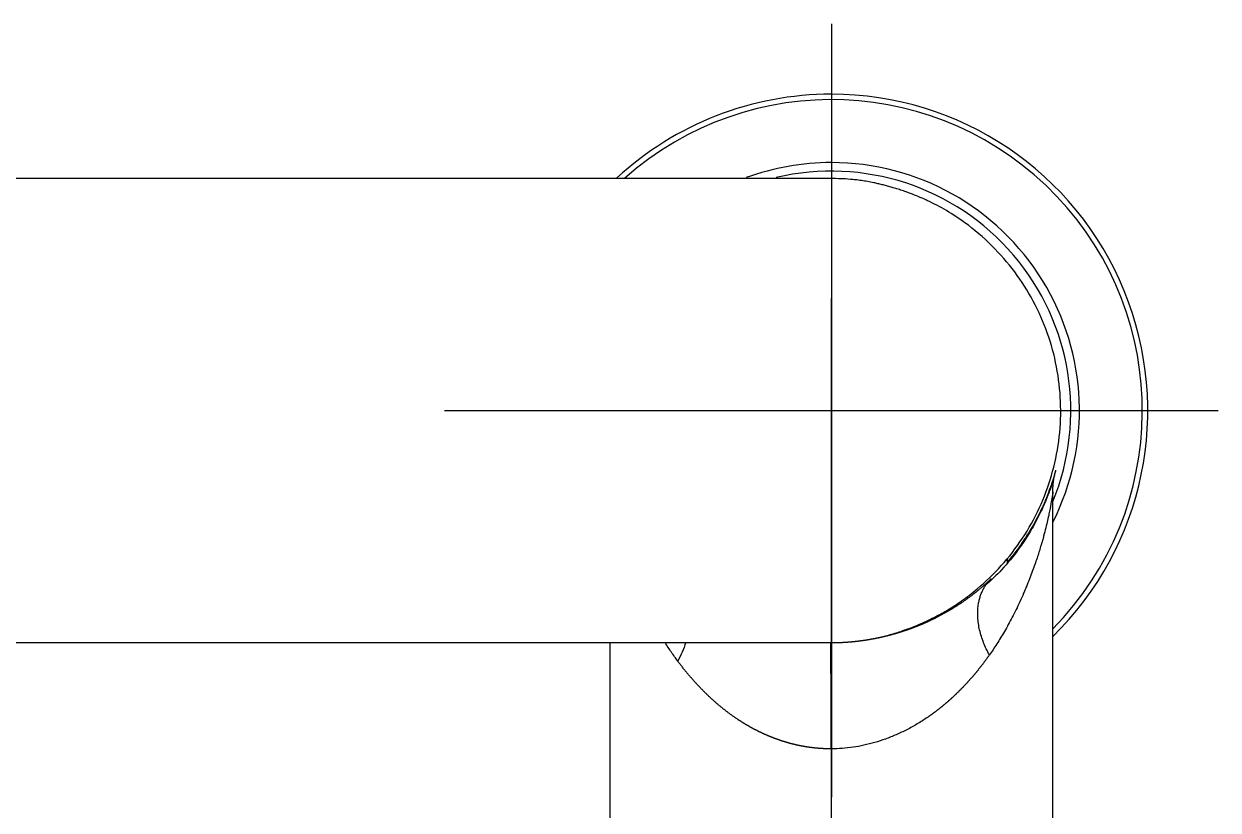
# Model space of a CAD drawing. Header units: millimetres. Extents: x -33000 to 294000, y 0 to 42408.
# Drawn here: x 57198.8 to 57283.7, y 19441.2 to 19497.1 of the extents above; entities that cross this region are included whole.
import ezdxf

# ---------------------------------------------------------------- set-up
doc = ezdxf.new("R2010")
doc.units = ezdxf.units.MM
doc.header["$LTSCALE"] = 50
doc.linetypes.add('DASHDOT', pattern=[22, 20, -1, 0, -1])
doc.layers.add('arch', color=8, linetype='Continuous')

msp = doc.modelspace()

# ---------------------------------------------------------------- linework, layer by layer
at = {"layer": 'arch', "linetype": 'DASHDOT'}
for p, q in [((57256.206, 19497.105), (57256.206, 19442.105)), ((57256.206, 19406.159), (57256.206, 19477.577)), ((57228.706, 19469.605), (57283.706, 19469.605))]:
    msp.add_line(p, q, dxfattribs=at)
at = {"layer": 'arch', "linetype": 'Continuous'}
for p, q in [((57271.956, 19424.205), (57271.956, 19463.826)), ((57268.706, 19459.123), (57268.706, 19458.763)), ((57240.456, 19453.104), (57240.456, 19424.205))]:
    msp.add_line(p, q, dxfattribs=at)
for radius, start, end in [(22.5, 90, 132.65438), (22.112, 315.42187, 131.68688), (22.5, 314.42625, 90), (17.639, 90, 110.0475), (17.639, 333.23625, 90), (17.028, 337.66312, 103.31438)]:
    msp.add_arc((57256.206, 19469.605), radius, start, end, dxfattribs=at)
for points, knots in [([(57256.206, 19486.105, 0), (57256.206, 19486.105, 0), (57253.121, 19486.105, 0), (57243.193, 19486.105, 0), (57232.594, 19486.105, 0), (57223.563, 19486.105, 0), (57213.695, 19486.105, 0), (57203.239, 19486.105, 0), (57192.439, 19486.105, 0), (57177.911, 19486.105, 0), (57160.125, 19486.105, 0), (57141.352, 19486.105, 0), (57131.865, 19486.105, 0), (57128.206, 19486.105, 0)], [0, 0, 0, 0, 0.125, 0.25, 0.3125, 0.375, 0.4375, 0.5, 0.5625, 0.625, 0.75, 0.875, 1, 1, 1, 1]), ([(57259.207, 19453.39, 0), (57259.23, 19453.394, 0), (57259.418, 19453.429, 0), (57259.876, 19453.534, 0), (57260.604, 19453.729, 0), (57261.394, 19453.987, 0), (57262.074, 19454.247, 0), (57262.749, 19454.529, 0), (57263.592, 19454.928, 0), (57264.549, 19455.463, 0), (57265.536, 19456.104, 0), (57266.846, 19457.11, 0), (57268.345, 19458.56, 0), (57269.844, 19460.492, 0), (57271.048, 19462.65, 0), (57271.919, 19464.98, 0), (57272.434, 19467.429, 0), (57272.574, 19469.932, 0), (57272.333, 19472.425, 0), (57271.724, 19474.849, 0), (57270.762, 19477.141, 0), (57269.469, 19479.254, 0), (57267.869, 19481.161, 0), (57266.198, 19482.645, 0), (57264.605, 19483.728, 0), (57263.312, 19484.428, 0), (57262.289, 19484.876, 0), (57261.599, 19485.135, 0), (57261.143, 19485.289, 0), (57260.753, 19485.412, 0), (57260.416, 19485.512, 0), (57260.097, 19485.6, 0), (57259.791, 19485.679, 0), (57259.495, 19485.749, 0), (57259.135, 19485.828, 0), (57258.737, 19485.903, 0), (57258.31, 19485.97, 0), (57257.916, 19486.018, 0), (57257.671, 19486.041, 0), (57257.56, 19486.049, 0)], [0, 0, 0, 0, 0.004471, 0.03634, 0.068701, 0.093909, 0.1045, 0.114255, 0.133714, 0.149784, 0.169173, 0.192251, 0.232066, 0.272767, 0.313705, 0.354748, 0.396285, 0.437907, 0.479214, 0.52064, 0.561971, 0.602621, 0.643652, 0.68561, 0.713526, 0.739477, 0.758777, 0.76912, 0.77626, 0.782624, 0.790091, 0.799318, 0.810673, 0.824362, 0.840522, 0.871746, 0.909864, 0.955174, 1, 1, 1, 1]), ([(57272.15, 19465.356, 0), (57272.144, 19465.33, 0), (57272.117, 19465.231, 0), (57272.005, 19464.81, 0), (57271.862, 19464.328, 0), (57271.742, 19463.931, 0)], [0, 0, 0, 0, 0.23154, 0.493858, 1, 1, 1, 1]), ([(57272.151, 19465.361, 0), (57272.151, 19465.359, 0), (57272.144, 19465.334, 0), (57272.12, 19465.243, 0), (57272.095, 19465.154, 0), (57272.084, 19465.115, 0)], [0, 0, 0, 0, 0.359717, 0.751567, 1, 1, 1, 1]), ([(57272.069, 19465.02, 0), (57272.046, 19464.931, 0), (57271.975, 19464.692, 0), (57271.785, 19464.09, 0), (57271.499, 19463.311, 0), (57271.079, 19462.336, 0), (57270.427, 19461.094, 0), (57269.539, 19459.725, 0), (57268.444, 19458.372, 0), (57267.58, 19457.549, 0), (57267.169, 19457.191, 0)], [0, 0, 0, 0, 0.090925, 0.18061, 0.268866, 0.399284, 0.528551, 0.699033, 0.866626, 1, 1, 1, 1]), ([(57271.99, 19464.797, 0), (57271.962, 19464.704, 0), (57271.93, 19464.6, 0), (57271.873, 19464.427, 0), (57271.843, 19464.336, 0), (57271.804, 19464.223, 0), (57271.784, 19464.165, 0), (57271.774, 19464.135, 0), (57271.768, 19464.12, 0), (57271.766, 19464.113, 0), (57271.764, 19464.109, 0), (57271.764, 19464.107, 0), (57271.763, 19464.106, 0), (57271.763, 19464.106, 0), (57271.763, 19464.106, 0), (57271.763, 19464.105, 0), (57271.763, 19464.105, 0), (57271.689, 19463.896, 0), (57271.602, 19463.663, 0), (57271.394, 19463.151, 0), (57271.274, 19462.872, 0), (57270.991, 19462.272, 0), (57270.83, 19461.952, 0), (57270.549, 19461.446, 0), (57270.45, 19461.273, 0), (57270.29, 19461.007, 0), (57270.207, 19460.873, 0), (57270.107, 19460.714, 0), (57270.055, 19460.634, 0), (57270.029, 19460.594, 0), (57270.016, 19460.574, 0), (57270.009, 19460.564, 0), (57270.006, 19460.559, 0), (57270.004, 19460.556, 0), (57270.003, 19460.555, 0), (57270.003, 19460.554, 0), (57270.003, 19460.554, 0), (57270.003, 19460.554, 0), (57269.79, 19460.23, 0), (57269.38, 19459.65, 0), (57268.925, 19459.088, 0), (57268.712, 19458.841, 0)], [0, 0, 0, 0, 0.073242, 0.073242, 0.109937, 0.128284, 0.137458, 0.142045, 0.144338, 0.145485, 0.146058, 0.146345, 0.146488, 0.14656, 0.146596, 0.146596, 0.146631, 0.146631, 0.29341, 0.29341, 0.440188, 0.440188, 0.586966, 0.586966, 0.660355, 0.660355, 0.69705, 0.715397, 0.724571, 0.729158, 0.731451, 0.732598, 0.733171, 0.733458, 0.733601, 0.733673, 0.733673, 0.733744, 0.733744, 0.880523, 1, 1, 1, 1]), ([(57272.03, 19464.818, 0), (57272.048, 19464.891, 0), (57272.056, 19464.928, 0), (57272.054, 19464.928, 0), (57272.054, 19464.928, 0)], [0, 0, 0, 0, 0.99149, 1, 1, 1, 1]), ([(57271.956, 19463.827, 0), (57271.956, 19463.806, 0), (57271.95, 19463.742, 0), (57271.93, 19463.61, 0), (57271.917, 19463.528, 0), (57271.91, 19463.483, 0), (57271.906, 19463.459, 0), (57271.904, 19463.447, 0), (57271.903, 19463.441, 0), (57271.902, 19463.438, 0), (57271.902, 19463.436, 0), (57271.902, 19463.436, 0), (57271.902, 19463.435, 0), (57271.902, 19463.435, 0), (57271.902, 19463.435, 0), (57271.902, 19463.435, 0), (57271.902, 19463.435, 0), (57271.883, 19463.324, 0), (57271.857, 19463.17, 0), (57271.786, 19462.777, 0), (57271.741, 19462.537, 0), (57271.621, 19461.97, 0), (57271.547, 19461.644, 0), (57271.408, 19461.088, 0), (57271.357, 19460.892, 0), (57271.273, 19460.581, 0), (57271.229, 19460.422, 0), (57271.174, 19460.228, 0), (57271.145, 19460.13, 0), (57271.131, 19460.08, 0), (57271.123, 19460.055, 0), (57271.12, 19460.043, 0), (57271.118, 19460.037, 0), (57271.117, 19460.033, 0), (57271.116, 19460.032, 0), (57271.116, 19460.031, 0), (57271.116, 19460.031, 0), (57271.116, 19460.03, 0), (57271.116, 19460.03, 0), (57271.116, 19460.03, 0), (57271.044, 19459.784, 0), (57270.961, 19459.516, 0), (57270.771, 19458.935, 0), (57270.664, 19458.622, 0), (57270.419, 19457.952, 0), (57270.282, 19457.594, 0), (57270.108, 19457.166, 0), (57270.078, 19457.094, 0), (57270.047, 19457.018, 0), (57270.035, 19456.989, 0), (57270.033, 19456.985, 0), (57270.032, 19456.981, 0), (57270.031, 19456.98, 0), (57270.028, 19456.972, 0), (57270.019, 19456.952, 0), (57269.968, 19456.829, 0), (57269.832, 19456.509, 0), (57269.699, 19456.211, 0), (57269.43, 19455.63, 0), (57269.248, 19455.26, 0), (57268.881, 19454.555, 0), (57268.697, 19454.221, 0), (57268.331, 19453.588, 0), (57268.15, 19453.289, 0), (57267.792, 19452.729, 0), (57267.615, 19452.468, 0), (57267.444, 19452.224, 0)], [0, 0, 0, 0, 0.036534, 0.055804, 0.065438, 0.070256, 0.072664, 0.073869, 0.074471, 0.074772, 0.074922, 0.074998, 0.075035, 0.075054, 0.075064, 0.075064, 0.075073, 0.075073, 0.15215, 0.15215, 0.229228, 0.229228, 0.306305, 0.306305, 0.344843, 0.344843, 0.364113, 0.373747, 0.378565, 0.380973, 0.382178, 0.38278, 0.383081, 0.383231, 0.383307, 0.383344, 0.383363, 0.383373, 0.383373, 0.383382, 0.383382, 0.460459, 0.460459, 0.537537, 0.537537, 0.614614, 0.614614, 0.624248, 0.629066, 0.629668, 0.629969, 0.629969, 0.63027, 0.63027, 0.631474, 0.633883, 0.653152, 0.691691, 0.691691, 0.768768, 0.768768, 0.845846, 0.845846, 0.922923, 0.922923, 1, 1, 1, 1]), ([(57259.217, 19453.391, 0), (57259.226, 19453.393, 0), (57259.251, 19453.397, 0), (57259.289, 19453.405, 0), (57259.333, 19453.413, 0), (57259.377, 19453.422, 0), (57259.421, 19453.431, 0), (57259.465, 19453.439, 0), (57259.509, 19453.448, 0), (57259.553, 19453.458, 0), (57259.597, 19453.467, 0), (57259.641, 19453.476, 0), (57259.685, 19453.486, 0), (57259.728, 19453.495, 0), (57259.772, 19453.505, 0), (57259.816, 19453.515, 0), (57259.86, 19453.525, 0), (57259.904, 19453.535, 0), (57259.948, 19453.546, 0), (57259.992, 19453.556, 0), (57260.036, 19453.567, 0), (57260.08, 19453.577, 0), (57260.124, 19453.588, 0), (57260.168, 19453.599, 0), (57260.212, 19453.61, 0), (57260.256, 19453.621, 0), (57260.3, 19453.632, 0), (57260.344, 19453.644, 0), (57260.387, 19453.655, 0), (57260.431, 19453.667, 0), (57260.475, 19453.679, 0), (57260.519, 19453.69, 0), (57260.563, 19453.702, 0), (57260.607, 19453.715, 0), (57260.651, 19453.727, 0), (57260.695, 19453.739, 0), (57260.738, 19453.752, 0), (57260.782, 19453.764, 0), (57260.826, 19453.777, 0), (57260.87, 19453.79, 0), (57260.914, 19453.803, 0), (57260.957, 19453.816, 0), (57261.001, 19453.829, 0), (57261.045, 19453.843, 0), (57261.089, 19453.856, 0), (57261.132, 19453.87, 0), (57261.176, 19453.883, 0), (57261.22, 19453.897, 0), (57261.263, 19453.911, 0), (57261.307, 19453.925, 0), (57261.351, 19453.94, 0), (57261.394, 19453.954, 0), (57261.438, 19453.968, 0), (57261.481, 19453.983, 0), (57261.525, 19453.998, 0), (57261.568, 19454.012, 0), (57261.612, 19454.027, 0), (57261.655, 19454.042, 0), (57261.698, 19454.058, 0), (57261.742, 19454.073, 0), (57261.785, 19454.088, 0), (57261.828, 19454.104, 0), (57261.872, 19454.119, 0), (57261.915, 19454.135, 0), (57261.958, 19454.151, 0), (57262.001, 19454.167, 0), (57262.044, 19454.183, 0), (57262.087, 19454.2, 0), (57262.13, 19454.216, 0), (57262.173, 19454.232, 0), (57262.216, 19454.249, 0), (57262.259, 19454.266, 0), (57262.302, 19454.283, 0), (57262.345, 19454.3, 0), (57262.387, 19454.317, 0), (57262.43, 19454.334, 0), (57262.473, 19454.351, 0), (57262.515, 19454.368, 0), (57262.558, 19454.386, 0), (57262.6, 19454.404, 0), (57262.643, 19454.421, 0), (57262.685, 19454.439, 0), (57262.727, 19454.457, 0), (57262.77, 19454.475, 0), (57262.812, 19454.494, 0), (57262.854, 19454.512, 0), (57262.896, 19454.53, 0), (57262.938, 19454.549, 0), (57262.98, 19454.568, 0), (57263.022, 19454.587, 0), (57263.064, 19454.605, 0), (57263.121, 19454.631, 0), (57263.192, 19454.664, 0), (57263.279, 19454.705, 0), (57263.365, 19454.745, 0), (57263.451, 19454.787, 0), (57263.538, 19454.829, 0), (57263.624, 19454.872, 0), (57263.71, 19454.915, 0), (57263.797, 19454.96, 0), (57263.883, 19455.004, 0), (57263.97, 19455.05, 0), (57264.056, 19455.096, 0), (57264.142, 19455.142, 0), (57264.228, 19455.19, 0), (57264.315, 19455.238, 0), (57264.401, 19455.286, 0), (57264.487, 19455.336, 0), (57264.573, 19455.386, 0), (57264.659, 19455.436, 0), (57264.745, 19455.488, 0), (57264.831, 19455.54, 0), (57264.916, 19455.593, 0), (57265.002, 19455.646, 0), (57265.088, 19455.7, 0), (57265.173, 19455.755, 0), (57265.258, 19455.81, 0), (57265.344, 19455.867, 0), (57265.429, 19455.923, 0), (57265.514, 19455.981, 0), (57265.599, 19456.039, 0), (57265.683, 19456.098, 0), (57265.768, 19456.158, 0), (57265.852, 19456.219, 0), (57265.937, 19456.28, 0), (57266.021, 19456.342, 0), (57266.105, 19456.404, 0), (57266.189, 19456.468, 0), (57266.272, 19456.532, 0), (57266.356, 19456.597, 0), (57266.439, 19456.662, 0), (57266.522, 19456.729, 0), (57266.605, 19456.796, 0), (57266.687, 19456.864, 0), (57266.769, 19456.932, 0), (57266.852, 19457.001, 0), (57266.933, 19457.071, 0), (57267.015, 19457.142, 0), (57267.096, 19457.213, 0), (57267.177, 19457.285, 0), (57267.258, 19457.358, 0), (57267.338, 19457.432, 0), (57267.418, 19457.506, 0), (57267.498, 19457.581, 0), (57267.55, 19457.631, 0), (57267.577, 19457.656, 0)], [0, 0, 0, 0, 0.002444, 0.006228, 0.010019, 0.013818, 0.017626, 0.021441, 0.025265, 0.029097, 0.032938, 0.036787, 0.040644, 0.04451, 0.048384, 0.052267, 0.056158, 0.060058, 0.063967, 0.067884, 0.071811, 0.075746, 0.07969, 0.083643, 0.087606, 0.091577, 0.095557, 0.099547, 0.103546, 0.107554, 0.111571, 0.115597, 0.119634, 0.123679, 0.127734, 0.131799, 0.135873, 0.139956, 0.14405, 0.148153, 0.152266, 0.156388, 0.16052, 0.164662, 0.168814, 0.172975, 0.177146, 0.181327, 0.185518, 0.189718, 0.193928, 0.198148, 0.202377, 0.206617, 0.210866, 0.215125, 0.219394, 0.223673, 0.227961, 0.23226, 0.236568, 0.240886, 0.245214, 0.249552, 0.2539, 0.258258, 0.262626, 0.267004, 0.271392, 0.275791, 0.280199, 0.284617, 0.289045, 0.293484, 0.297932, 0.302391, 0.30686, 0.311339, 0.315829, 0.320328, 0.324838, 0.329359, 0.333889, 0.33843, 0.342982, 0.347543, 0.352115, 0.356698, 0.361291, 0.365895, 0.370509, 0.375134, 0.384731, 0.394406, 0.404159, 0.413989, 0.423898, 0.433885, 0.443952, 0.454099, 0.464326, 0.474634, 0.485023, 0.495493, 0.506045, 0.51668, 0.527397, 0.538198, 0.549082, 0.560051, 0.571104, 0.582242, 0.593465, 0.604775, 0.61617, 0.627653, 0.639222, 0.65088, 0.662625, 0.674459, 0.686381, 0.698393, 0.710495, 0.722687, 0.73497, 0.747344, 0.759809, 0.772366, 0.785016, 0.797757, 0.810591, 0.823517, 0.836535, 0.849646, 0.862849, 0.876145, 0.889534, 0.903016, 0.916591, 0.930259, 0.94402, 0.957875, 0.971823, 0.985864, 1, 1, 1, 1]), ([(57256.143, 19453.105, 0), (57256.157, 19453.105, 0), (57256.185, 19453.105, 0), (57256.226, 19453.105, 0), (57256.268, 19453.105, 0), (57256.31, 19453.105, 0), (57256.352, 19453.106, 0), (57256.394, 19453.106, 0), (57256.436, 19453.107, 0), (57256.478, 19453.108, 0), (57256.521, 19453.109, 0), (57256.563, 19453.11, 0), (57256.605, 19453.111, 0), (57256.647, 19453.112, 0), (57256.69, 19453.113, 0), (57256.732, 19453.115, 0), (57256.775, 19453.116, 0), (57256.817, 19453.118, 0), (57256.86, 19453.12, 0), (57256.902, 19453.122, 0), (57256.945, 19453.124, 0), (57256.988, 19453.126, 0), (57257.03, 19453.128, 0), (57257.073, 19453.13, 0), (57257.116, 19453.133, 0), (57257.159, 19453.135, 0), (57257.201, 19453.138, 0), (57257.244, 19453.141, 0), (57257.287, 19453.144, 0), (57257.33, 19453.147, 0), (57257.373, 19453.15, 0), (57257.416, 19453.153, 0), (57257.459, 19453.156, 0), (57257.502, 19453.16, 0), (57257.546, 19453.163, 0), (57257.589, 19453.167, 0), (57257.632, 19453.171, 0), (57257.675, 19453.175, 0), (57257.718, 19453.179, 0), (57257.762, 19453.183, 0), (57257.805, 19453.187, 0), (57257.848, 19453.192, 0), (57257.892, 19453.196, 0), (57257.935, 19453.201, 0), (57257.978, 19453.206, 0), (57258.022, 19453.21, 0), (57258.065, 19453.215, 0), (57258.109, 19453.22, 0), (57258.152, 19453.226, 0), (57258.196, 19453.231, 0), (57258.239, 19453.237, 0), (57258.283, 19453.242, 0), (57258.326, 19453.248, 0), (57258.37, 19453.254, 0), (57258.414, 19453.26, 0), (57258.457, 19453.266, 0), (57258.501, 19453.272, 0), (57258.545, 19453.278, 0), (57258.588, 19453.285, 0), (57258.632, 19453.291, 0), (57258.676, 19453.298, 0), (57258.72, 19453.305, 0), (57258.763, 19453.312, 0), (57258.807, 19453.319, 0), (57258.851, 19453.326, 0), (57258.895, 19453.333, 0), (57258.938, 19453.341, 0), (57258.982, 19453.348, 0), (57259.026, 19453.356, 0), (57259.07, 19453.364, 0), (57259.114, 19453.372, 0), (57259.158, 19453.38, 0), (57259.192, 19453.386, 0), (57259.212, 19453.39, 0), (57259.217, 19453.391, 0)], [0, 0, 0, 0, 0.013249, 0.026515, 0.039799, 0.0531, 0.066419, 0.079756, 0.093111, 0.106485, 0.119877, 0.133288, 0.146718, 0.160166, 0.173635, 0.187122, 0.20063, 0.214157, 0.227705, 0.241272, 0.25486, 0.268469, 0.282099, 0.29575, 0.309422, 0.323116, 0.336831, 0.350568, 0.364328, 0.378109, 0.391913, 0.40574, 0.41959, 0.433463, 0.447359, 0.461278, 0.475222, 0.489189, 0.50318, 0.517196, 0.531236, 0.545301, 0.559391, 0.573507, 0.587647, 0.601813, 0.616005, 0.630223, 0.644467, 0.658737, 0.673035, 0.687358, 0.701709, 0.716088, 0.730493, 0.744926, 0.759388, 0.773877, 0.788394, 0.80294, 0.817515, 0.832119, 0.846751, 0.861413, 0.876105, 0.890826, 0.905577, 0.920358, 0.93517, 0.950012, 0.964885, 0.979789, 0.994724, 1, 1, 1, 1]), ([(57128.206, 19453.105, 0), (57131.865, 19453.105, 0), (57141.352, 19453.105, 0), (57160.125, 19453.105, 0), (57177.911, 19453.105, 0), (57192.439, 19453.105, 0), (57203.239, 19453.105, 0), (57213.695, 19453.105, 0), (57223.563, 19453.105, 0), (57232.594, 19453.105, 0), (57243.193, 19453.105, 0), (57252.653, 19453.105, 0), (57255.826, 19453.105, 0), (57256.143, 19453.105, 0)], [0, 0, 0, 0, 0.126868, 0.253737, 0.380605, 0.444039, 0.507473, 0.570907, 0.634341, 0.697775, 0.76121, 0.888078, 1, 1, 1, 1]), ([(57245.279, 19451.797, 0), (57245.135, 19451.99, 0), (57244.986, 19452.2, 0), (57244.687, 19452.637, 0), (57244.539, 19452.863, 0), (57244.388, 19453.104, 0)], [0, 0, 0, 0, 0.516529, 0.516529, 1, 1, 1, 1]), ([(57256.16, 19445.552, 0), (57256.145, 19445.552, 0), (57256.115, 19445.552, 0), (57256.069, 19445.552, 0), (57256.023, 19445.553, 0), (57255.978, 19445.553, 0), (57255.932, 19445.554, 0), (57255.886, 19445.555, 0), (57255.841, 19445.557, 0), (57255.795, 19445.558, 0), (57255.749, 19445.56, 0), (57255.704, 19445.562, 0), (57255.658, 19445.564, 0), (57255.612, 19445.566, 0), (57255.566, 19445.568, 0), (57255.521, 19445.571, 0), (57255.475, 19445.574, 0), (57255.429, 19445.577, 0), (57255.383, 19445.58, 0), (57255.338, 19445.583, 0), (57255.292, 19445.587, 0), (57255.246, 19445.591, 0), (57255.2, 19445.595, 0), (57255.155, 19445.599, 0), (57255.109, 19445.603, 0), (57255.063, 19445.608, 0), (57255.017, 19445.613, 0), (57254.972, 19445.618, 0), (57254.926, 19445.623, 0), (57254.88, 19445.628, 0), (57254.834, 19445.634, 0), (57254.788, 19445.64, 0), (57254.743, 19445.646, 0), (57254.697, 19445.652, 0), (57254.651, 19445.658, 0), (57254.605, 19445.664, 0), (57254.56, 19445.671, 0), (57254.514, 19445.678, 0), (57254.468, 19445.685, 0), (57254.422, 19445.693, 0), (57254.377, 19445.7, 0), (57254.331, 19445.708, 0), (57254.285, 19445.716, 0), (57254.239, 19445.724, 0), (57254.194, 19445.732, 0), (57254.148, 19445.74, 0), (57254.102, 19445.749, 0), (57254.056, 19445.758, 0), (57254.011, 19445.767, 0), (57253.965, 19445.776, 0), (57253.919, 19445.786, 0), (57253.874, 19445.795, 0), (57253.828, 19445.805, 0), (57253.782, 19445.815, 0), (57253.737, 19445.825, 0), (57253.691, 19445.836, 0), (57253.645, 19445.846, 0), (57253.6, 19445.857, 0), (57253.554, 19445.868, 0), (57253.508, 19445.879, 0), (57253.463, 19445.89, 0), (57253.417, 19445.902, 0), (57253.372, 19445.914, 0), (57253.326, 19445.926, 0), (57253.281, 19445.938, 0), (57253.235, 19445.95, 0), (57253.19, 19445.963, 0), (57253.144, 19445.975, 0), (57253.099, 19445.988, 0), (57253.053, 19446.001, 0), (57253.008, 19446.015, 0), (57252.962, 19446.028, 0), (57252.917, 19446.042, 0), (57252.871, 19446.056, 0), (57252.826, 19446.07, 0), (57252.781, 19446.084, 0), (57252.735, 19446.099, 0), (57252.69, 19446.113, 0), (57252.645, 19446.128, 0), (57252.599, 19446.143, 0), (57252.554, 19446.158, 0), (57252.509, 19446.174, 0), (57252.464, 19446.189, 0), (57252.418, 19446.205, 0), (57252.373, 19446.221, 0), (57252.328, 19446.237, 0), (57252.283, 19446.254, 0), (57252.238, 19446.27, 0), (57252.193, 19446.287, 0), (57252.148, 19446.304, 0), (57252.103, 19446.321, 0), (57252.058, 19446.339, 0), (57252.013, 19446.356, 0), (57251.968, 19446.374, 0), (57251.923, 19446.392, 0), (57251.878, 19446.41, 0), (57251.833, 19446.429, 0), (57251.788, 19446.447, 0), (57251.743, 19446.466, 0), (57251.698, 19446.485, 0), (57251.654, 19446.504, 0), (57251.609, 19446.523, 0), (57251.564, 19446.543, 0), (57251.519, 19446.562, 0), (57251.475, 19446.582, 0), (57251.43, 19446.602, 0), (57251.386, 19446.622, 0), (57251.341, 19446.643, 0), (57251.297, 19446.664, 0), (57251.252, 19446.684, 0), (57251.208, 19446.705, 0), (57251.163, 19446.727, 0), (57251.119, 19446.748, 0), (57251.074, 19446.77, 0), (57251.03, 19446.792, 0), (57250.986, 19446.814, 0), (57250.941, 19446.836, 0), (57250.897, 19446.858, 0), (57250.853, 19446.881, 0), (57250.809, 19446.904, 0), (57250.765, 19446.927, 0), (57250.721, 19446.95, 0), (57250.677, 19446.973, 0), (57250.633, 19446.997, 0), (57250.589, 19447.02, 0), (57250.545, 19447.044, 0), (57250.501, 19447.068, 0), (57250.457, 19447.093, 0), (57250.413, 19447.117, 0), (57250.37, 19447.142, 0), (57250.326, 19447.167, 0), (57250.282, 19447.192, 0), (57250.239, 19447.217, 0), (57250.195, 19447.243, 0), (57250.151, 19447.269, 0), (57250.108, 19447.294, 0), (57250.064, 19447.321, 0), (57250.021, 19447.347, 0), (57249.978, 19447.373, 0), (57249.934, 19447.4, 0), (57249.891, 19447.427, 0), (57249.848, 19447.454, 0), (57249.805, 19447.481, 0), (57249.762, 19447.509, 0), (57249.718, 19447.536, 0), (57249.675, 19447.564, 0), (57249.632, 19447.592, 0), (57249.576, 19447.629, 0), (57249.505, 19447.676, 0), (57249.421, 19447.733, 0), (57249.337, 19447.791, 0), (57249.253, 19447.849, 0), (57249.17, 19447.909, 0), (57249.086, 19447.969, 0), (57249.002, 19448.03, 0), (57248.918, 19448.092, 0), (57248.834, 19448.155, 0), (57248.751, 19448.219, 0), (57248.667, 19448.284, 0), (57248.583, 19448.349, 0), (57248.5, 19448.416, 0), (57248.416, 19448.483, 0), (57248.333, 19448.552, 0), (57248.25, 19448.621, 0), (57248.167, 19448.691, 0), (57248.084, 19448.762, 0), (57248.001, 19448.834, 0), (57247.918, 19448.907, 0), (57247.835, 19448.98, 0), (57247.752, 19449.055, 0), (57247.67, 19449.13, 0), (57247.587, 19449.206, 0), (57247.505, 19449.283, 0), (57247.423, 19449.362, 0), (57247.341, 19449.44, 0), (57247.259, 19449.52, 0), (57247.178, 19449.601, 0), (57247.096, 19449.682, 0), (57247.015, 19449.765, 0), (57246.934, 19449.848, 0), (57246.853, 19449.932, 0), (57246.772, 19450.017, 0), (57246.691, 19450.103, 0), (57246.611, 19450.19, 0), (57246.531, 19450.278, 0), (57246.451, 19450.366, 0), (57246.371, 19450.456, 0), (57246.291, 19450.546, 0), (57246.212, 19450.637, 0), (57246.133, 19450.729, 0), (57246.054, 19450.822, 0), (57245.976, 19450.916, 0), (57245.897, 19451.011, 0), (57245.819, 19451.106, 0), (57245.742, 19451.203, 0), (57245.664, 19451.3, 0), (57245.587, 19451.398, 0), (57245.51, 19451.497, 0), (57245.433, 19451.597, 0), (57245.357, 19451.698, 0), (57245.306, 19451.766, 0), (57245.281, 19451.8, 0)], [0, 0, 0, 0, 0.003102, 0.006205, 0.009309, 0.012414, 0.015521, 0.018628, 0.021737, 0.024847, 0.027958, 0.031072, 0.034186, 0.037303, 0.040421, 0.043541, 0.046663, 0.049787, 0.052914, 0.056042, 0.059173, 0.062306, 0.065441, 0.06858, 0.07172, 0.074864, 0.07801, 0.081159, 0.084311, 0.087466, 0.090624, 0.093785, 0.096949, 0.100117, 0.103288, 0.106463, 0.109641, 0.112823, 0.116009, 0.119198, 0.122391, 0.125588, 0.12879, 0.131995, 0.135205, 0.138418, 0.141636, 0.144859, 0.148086, 0.151317, 0.154553, 0.157794, 0.16104, 0.16429, 0.167546, 0.170806, 0.174071, 0.177342, 0.180618, 0.183899, 0.187185, 0.190477, 0.193774, 0.197077, 0.200385, 0.203699, 0.207019, 0.210345, 0.213677, 0.217014, 0.220358, 0.223708, 0.227063, 0.230426, 0.233794, 0.237169, 0.24055, 0.243938, 0.247332, 0.250733, 0.25414, 0.257555, 0.260976, 0.264404, 0.267839, 0.271281, 0.27473, 0.278186, 0.281649, 0.28512, 0.288597, 0.292083, 0.295575, 0.299075, 0.302583, 0.306098, 0.309621, 0.313151, 0.31669, 0.320236, 0.32379, 0.327352, 0.330922, 0.3345, 0.338086, 0.34168, 0.345282, 0.348893, 0.352512, 0.356139, 0.359775, 0.363419, 0.367072, 0.370733, 0.374403, 0.378082, 0.381769, 0.385465, 0.38917, 0.392883, 0.396606, 0.400338, 0.404078, 0.407828, 0.411587, 0.415355, 0.419132, 0.422919, 0.426714, 0.430519, 0.434334, 0.438158, 0.441991, 0.445834, 0.449686, 0.453548, 0.45742, 0.461301, 0.465192, 0.469093, 0.473004, 0.476925, 0.480855, 0.484796, 0.488746, 0.492706, 0.496677, 0.500658, 0.508486, 0.516372, 0.524316, 0.532317, 0.540377, 0.548494, 0.556671, 0.564906, 0.5732, 0.581554, 0.589968, 0.598441, 0.606975, 0.615569, 0.624224, 0.63294, 0.641716, 0.650555, 0.659455, 0.668416, 0.67744, 0.686526, 0.695674, 0.704885, 0.714159, 0.723496, 0.732895, 0.742359, 0.751886, 0.761476, 0.771131, 0.780849, 0.790632, 0.800479, 0.81039, 0.820367, 0.830408, 0.840514, 0.850686, 0.860922, 0.871224, 0.881592, 0.892025, 0.902524, 0.913089, 0.923721, 0.934418, 0.945182, 0.956012, 0.966909, 0.977872, 0.988903, 1, 1, 1, 1]), ([(57267.441, 19452.229, 0), (57267.428, 19452.211, 0), (57267.403, 19452.175, 0), (57267.366, 19452.122, 0), (57267.328, 19452.07, 0), (57267.29, 19452.017, 0), (57267.252, 19451.965, 0), (57267.214, 19451.913, 0), (57267.176, 19451.861, 0), (57267.138, 19451.809, 0), (57267.1, 19451.758, 0), (57267.062, 19451.706, 0), (57267.023, 19451.656, 0), (57266.985, 19451.605, 0), (57266.946, 19451.554, 0), (57266.908, 19451.504, 0), (57266.869, 19451.454, 0), (57266.83, 19451.404, 0), (57266.791, 19451.354, 0), (57266.752, 19451.305, 0), (57266.713, 19451.256, 0), (57266.674, 19451.207, 0), (57266.635, 19451.158, 0), (57266.595, 19451.109, 0), (57266.556, 19451.061, 0), (57266.516, 19451.013, 0), (57266.477, 19450.965, 0), (57266.437, 19450.917, 0), (57266.398, 19450.87, 0), (57266.358, 19450.822, 0), (57266.318, 19450.775, 0), (57266.278, 19450.729, 0), (57266.238, 19450.682, 0), (57266.198, 19450.636, 0), (57266.158, 19450.59, 0), (57266.118, 19450.544, 0), (57266.077, 19450.498, 0), (57266.037, 19450.452, 0), (57265.997, 19450.407, 0), (57265.956, 19450.362, 0), (57265.916, 19450.317, 0), (57265.875, 19450.273, 0), (57265.834, 19450.228, 0), (57265.794, 19450.184, 0), (57265.753, 19450.14, 0), (57265.712, 19450.097, 0), (57265.671, 19450.053, 0), (57265.63, 19450.01, 0), (57265.589, 19449.967, 0), (57265.548, 19449.924, 0), (57265.507, 19449.881, 0), (57265.466, 19449.839, 0), (57265.424, 19449.797, 0), (57265.383, 19449.755, 0), (57265.342, 19449.713, 0), (57265.3, 19449.672, 0), (57265.259, 19449.631, 0), (57265.217, 19449.589, 0), (57265.175, 19449.549, 0), (57265.134, 19449.508, 0), (57265.092, 19449.468, 0), (57265.05, 19449.427, 0), (57265.008, 19449.388, 0), (57264.967, 19449.348, 0), (57264.925, 19449.308, 0), (57264.883, 19449.269, 0), (57264.841, 19449.23, 0), (57264.799, 19449.191, 0), (57264.757, 19449.152, 0), (57264.714, 19449.114, 0), (57264.672, 19449.076, 0), (57264.63, 19449.038, 0), (57264.588, 19449, 0), (57264.545, 19448.963, 0), (57264.503, 19448.925, 0), (57264.461, 19448.888, 0), (57264.418, 19448.852, 0), (57264.376, 19448.815, 0), (57264.333, 19448.778, 0), (57264.291, 19448.742, 0), (57264.248, 19448.706, 0), (57264.205, 19448.671, 0), (57264.163, 19448.635, 0), (57264.12, 19448.6, 0), (57264.077, 19448.565, 0), (57264.034, 19448.53, 0), (57263.992, 19448.495, 0), (57263.949, 19448.461, 0), (57263.906, 19448.427, 0), (57263.863, 19448.393, 0), (57263.82, 19448.359, 0), (57263.777, 19448.325, 0), (57263.734, 19448.292, 0), (57263.691, 19448.259, 0), (57263.648, 19448.226, 0), (57263.605, 19448.194, 0), (57263.562, 19448.161, 0), (57263.519, 19448.129, 0), (57263.475, 19448.097, 0), (57263.432, 19448.065, 0), (57263.389, 19448.034, 0), (57263.346, 19448.002, 0), (57263.302, 19447.971, 0), (57263.259, 19447.941, 0), (57263.216, 19447.91, 0), (57263.172, 19447.88, 0), (57263.129, 19447.849, 0), (57263.086, 19447.819, 0), (57262.821, 19447.638, 0), (57262.329, 19447.323, 0), (57261.586, 19446.91, 0), (57260.832, 19446.551, 0), (57260.07, 19446.246, 0), (57259.302, 19445.996, 0), (57258.529, 19445.8, 0), (57257.755, 19445.659, 0), (57256.981, 19445.574, 0), (57256.456, 19445.553, 0), (57256.183, 19445.552, 0), (57256.168, 19445.552, 0), (57256.16, 19445.552, 0)], [0, 0, 0, 0, 0.005452, 0.010889, 0.01631, 0.021715, 0.027105, 0.03248, 0.037839, 0.043182, 0.04851, 0.053822, 0.059119, 0.0644, 0.069666, 0.074916, 0.080151, 0.085371, 0.090575, 0.095764, 0.100937, 0.106095, 0.111238, 0.116365, 0.121477, 0.126574, 0.131656, 0.136722, 0.141773, 0.146809, 0.15183, 0.156836, 0.161826, 0.166801, 0.171761, 0.176706, 0.181636, 0.186551, 0.191451, 0.196336, 0.201206, 0.206061, 0.2109, 0.215725, 0.220535, 0.22533, 0.230111, 0.234876, 0.239627, 0.244362, 0.249083, 0.253789, 0.25848, 0.263157, 0.267819, 0.272466, 0.277099, 0.281716, 0.28632, 0.290908, 0.295482, 0.300042, 0.304587, 0.309117, 0.313633, 0.318135, 0.322622, 0.327094, 0.331553, 0.335997, 0.340426, 0.344841, 0.349242, 0.353629, 0.358002, 0.36236, 0.366704, 0.371034, 0.37535, 0.379652, 0.383939, 0.388213, 0.392473, 0.396718, 0.40095, 0.405168, 0.409372, 0.413562, 0.417738, 0.421901, 0.426049, 0.430184, 0.434306, 0.438413, 0.442507, 0.446587, 0.450654, 0.454707, 0.458747, 0.462773, 0.466786, 0.470786, 0.474772, 0.478745, 0.482704, 0.48665, 0.490583, 0.494503, 0.49841, 0.562036, 0.623039, 0.681622, 0.738013, 0.792468, 0.845273, 0.896738, 0.9472, 0.997018, 0.998511, 1, 1, 1, 1])]:
    msp.add_open_spline(points, degree=3, knots=knots, dxfattribs=at)
for points, degree in [([(57257.561, 19486.05, 0), (57257.093, 19486.088, 0), (57256.641, 19486.105, 0), (57256.206, 19486.105, 0)], 3), ([(57271.956, 19463.843, 0), (57271.957, 19464.428, 0), (57272.068, 19464.995, 0)], 2), ([(57245.853, 19453.106, 0), (57245.706, 19452.655, 0), (57245.509, 19452.212, 0), (57245.28, 19451.798, 0)], 3)]:
    msp.add_open_spline(points, degree=degree, dxfattribs=at)
for points, weights in [([(57267.441, 19452.229, 0), (57265.528, 19455.706, 0), (57267.576, 19457.656, 0)], [1, 0.824726162373, 0.999940893601]), ([(57256.143, 19453.105, 0), (57256.166, 19453.105, 0), (57256.16, 19445.552, 0)], [1, 0.608761884778, 1])]:
    msp.add_rational_spline(points, weights, degree=2, dxfattribs=at)

doc.saveas('drawing.dxf')
